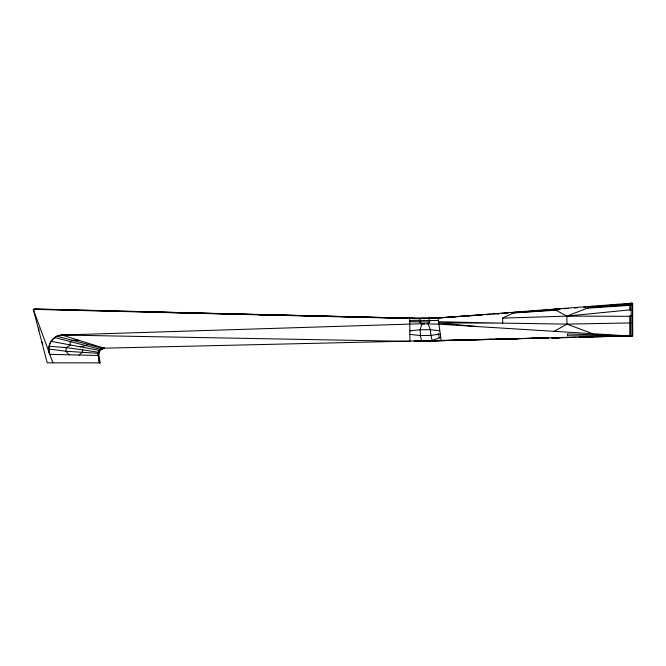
<?xml version="1.0" encoding="UTF-8"?>
<svg xmlns="http://www.w3.org/2000/svg" width="666" height="666" viewBox="0 0 666 666"><rect width="100%" height="100%" fill="white"/><g stroke="black" fill="none" stroke-linecap="round" stroke-linejoin="round"><path stroke-width="1" d="M102.189 348.601L100.466 349.683L104.262 348.168L100.491 349.667L98.526 353.338L100.1 362.853L47.219 362.853L33.3 309.349L413.977 318.606A31.685 2.672 -0.1 0 0 418.456 318.631L423.002 318.598A31.685 2.672 -0.1 0 0 428.937 318.481L430.361 318.431A31.685 2.672 -0.1 0 0 438.103 318.057L631.901 303.147L632.7 303.48L632.7 335.964L102.389 348.21M606.718 336.455L632.509 336.014L632.467 303.255L631.351 303.48L631.177 304.345M103.288 348.243A6.568 6.169 71.9 0 0 101.232 348.951C96.329 351.715 98.826 358.666 99.434 362.853L99.525 362.853M99.9 362.853L98.343 355.502L98.61 352.114L100.907 349.209M98.485 355.494L99.217 351.273L98.343 355.502L49.792 354.354A12.537 11.913 70.3 0 1 49.426 353.38L33.3 309.349L35.281 308.966L414.851 318.356L436.696 318.057M104.196 348.176L102.514 348.41A6.543 6.152 71.3 0 0 100.583 349.375L54.62 337.512L51.057 341.325A14.627 13.903 70.3 0 0 49.783 354.354C46.312 345.929 52.522 335.065 61.955 335.023L421.911 323.726L438.744 324.175L631.135 336.097L631.135 303.163L631.809 303.346M98.518 352.297L82.726 349.841L82.318 352.481L78.921 355.045M98.476 352.431C105.07 344.455 96.22 352.431 98.343 355.502M419.963 318.631L419.73 322.028L421.911 323.726L420.146 329.737L420.421 335.539L421.561 341.134L440.459 340.659M632.317 316.109L632.309 314.294M630.153 310.514L630.153 305.361L631.351 303.48M411.097 318.556L411.904 318.157A27.847 1.723 0.7 0 0 418.39 318.281M631.118 304.637L630.153 305.378L631.501 304.279M428.937 318.481L429.761 322.036L427.98 323.784L430.427 329.712L430.894 335.398L432.201 340.875L493.573 339.31M413.977 318.606L414.851 318.356L411.813 318.29M100.125 349.767L100.849 349.209M98.893 360.389L99.492 359.906M631.734 304.395L630.153 305.411L630.144 309.748M554.179 331.327L566.933 324.126L631.135 322.918M102.514 348.41L87.912 344.405L85.648 345.637L80.128 346.795M592.657 333.708L566.933 324.126L502.73 323.127L502.589 318.115L515.317 312.096M430.361 318.431L490.526 314.161M410.672 318.115L409.698 318.531L409.94 341.392L61.955 335.023L56.918 336.188L87.912 344.405M430.744 340.959L440.692 337.354M592.532 306.135L566.858 316.125L502.589 318.115M630.943 304.903L630.311 305.011M101.232 348.951L104.229 348.168M631.984 303.746L588.827 306.984M630.544 304.487L631.818 304.212M412.52 318.581L430.511 318.365L422.402 318.323L423.002 318.598M440.201 334.057L430.894 335.398L420.421 335.539L409.965 334.399M409.973 330.902L420.146 329.737L430.427 329.712L439.718 330.769M552.397 310.439L556.526 310.031M631.135 309.748L566.858 316.125L553.921 309.116L560.114 308.866M103.288 348.243L104.021 348.185L61.955 335.023M492.582 314.011L498.734 313.561M501.814 313.336L507.958 312.887M511.03 312.662L560.173 309.066M568.356 308.466L564.244 308.699M574.5 308.025L577.572 307.8M583.707 307.359L585.755 307.209M587.379 307.625L630.469 304.662M504.262 313.37L507.342 313.153M512.47 312.795L555.569 309.815M464.402 316.184L435.755 318.057L438.103 318.057L441.175 340.651M467.474 315.984L473.609 315.584M476.681 315.384L481.801 315.051M486.913 314.718L491.008 314.452M497.144 314.044L499.192 313.911M513.519 312.978L557.509 310.106M586.163 308.233L630.153 305.361M421.853 341.183L422.427 341.159L415.501 341.267M555.153 337.92L575.849 337.329M432.201 340.875L418.897 341.2L419.863 341.208M434.324 340.859L521.894 338.661M409.815 320.679L438.361 320.504M441.009 340.642L465.584 340.001M467.632 339.943L491.175 339.327M496.295 339.194L516.774 338.661M523.942 338.47L542.374 337.987M551.59 337.745L567.973 337.321M579.237 337.029L593.572 336.655M608.208 336.263L631.734 335.822M430.944 340.925L435.964 340.792L435.306 340.801M431.343 318.231L428.912 318.281M523.976 338.611L548.934 337.995M552.056 337.92L559.332 337.737L551.798 337.853M519.147 338.669L495.621 339.26L517.157 338.827M524.259 338.536L545.737 337.995M578.945 337.246L602.688 336.655M606.818 336.546L616.108 336.313M419.447 341.183L415.243 341.275L415.875 341.25L413.986 340.667M532.134 338.261L544.613 337.995M422.427 341.159L415.626 341.258M425.058 318.323L426.365 318.315M429.761 322.036L409.873 321.753M631.135 316.333L566.858 316.125L566.933 324.126M78.754 340.284L73.069 340.201L70.047 341.908L70.438 344.971L66.3 347.644L49.117 346.262M185.439 312.62L159.107 312.271L413.161 318.19M259.099 314.86L284.906 315.193L260.514 314.452M438.486 321.728L502.73 323.127L438.611 322.952L477.222 326.565M34.49 309.116L410.289 318.281M98.152 355.478L98.576 355.486M421.345 323.926L424.4 324.017M414.718 318.481L418.456 318.631M98.277 353.338L65.867 351.232L48.851 349.009M82.726 349.841L66.3 347.644L65.867 351.232L69.214 354.812M51.057 341.325L99.5 350.441M41.65 341.45L42.874 344.097M49.426 353.38L52.889 362.853M438.245 333.574L439.327 338.003M99.209 361.38L99.425 362.853M428.271 322.186L428.463 324.134M38.686 328.013L38.869 330.752M630.153 315.551L630.153 335.689M630.144 315.734L630.144 335.689M436.155 318.115A27.822 2.747 1.3 0 1 431.676 318.298M424.708 318.206A27.839 1.856 0.7 0 1 418.423 318.173M431.152 318.19A27.955 2.406 0.9 0 1 427.505 318.256M422.677 318.465A27.822 1.931 0.7 0 1 414.094 318.348M54.47 338.178A16.692 15.867 70.3 0 1 55.703 337.013A16.708 15.867 71.5 0 0 54.828 337.82M631.135 336.097L567.54 335.781L567.274 333.949L631.135 336.097"/></g></svg>
